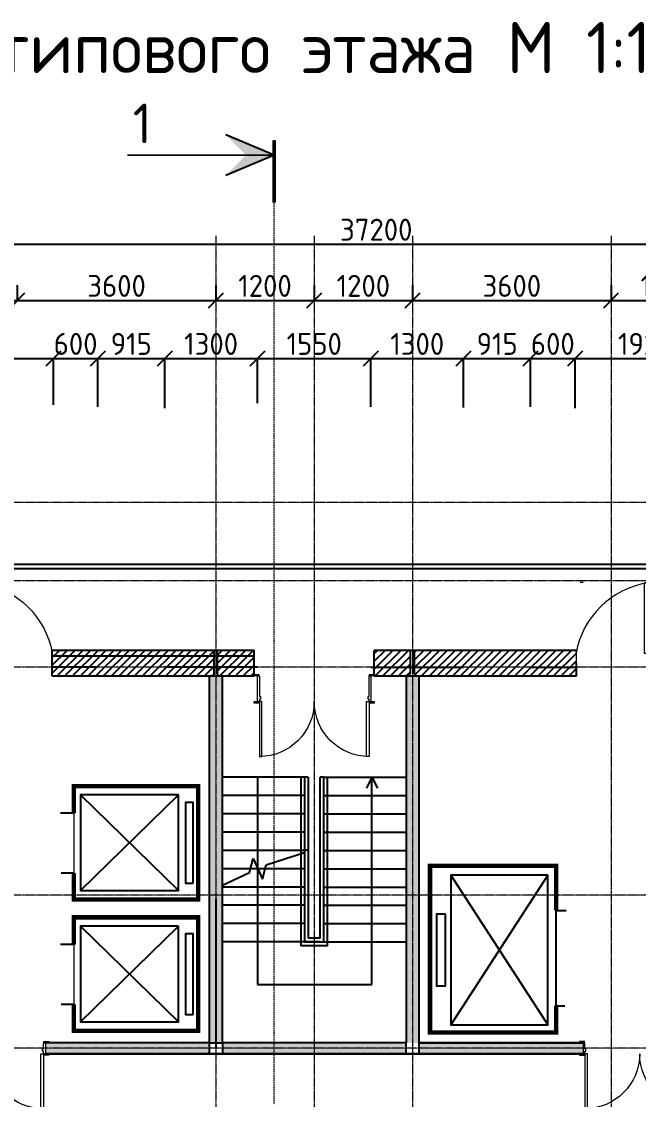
# Model space of a CAD drawing. Header units: inches. Extents: x -2431 to 214825, y 3 to 92804.
# Drawn here: x 77586 to 86021, y 55419 to 70152 of the extents above; entities that cross this region are included whole.
import ezdxf

# ---------------------------------------------------------------- set-up
doc = ezdxf.new("R2010")
doc.units = ezdxf.units.IN
doc.header["$MEASUREMENT"] = 0
doc.linetypes.add('Линия сетки', pattern=[22.225, 12.7, -3.175, 3.175, -3.175])
doc.linetypes.add('Сверху', pattern=[3.96875, 2.38125, -1.5875])
for name, color, linetype, lineweight in [('A-DOOR', 250, 'Continuous', 9), ('A-DOOR-FRAM', 250, 'Continuous', 18), ('АР Полы Монолит плиты', 250, 'Continuous', 13), ('АР Стены Монолит', 250, 'Continuous', 50), ('Балясины', 7, 'Continuous', 9)]:
    doc.layers.add(name, color=color, linetype=linetype, lineweight=lineweight)
doc.layers.add('Фундамент', color=30, linetype='Continuous')
doc.styles.add('GOST-2.304_Type-B', font='GOST_Common.ttf')
doc.styles.add('Чертеж250', font='', dxfattribs={"height": 250})
doc.styles.get('Чертеж250').set_extended_font_data('GOST type B')
doc.dimstyles.new('ГОСТ', dxfattribs={"dimtxt": 300, "dimasz": 200, "dimexe": 0.18, "dimexo": 0.0625, "dimgap": 50, "dimtad": 1, "dimtoh": 1, "dimdec": 0, "dimzin": 0, "dimdsep": 46, "dimtxsty": 'GOST-2.304_Type-B', "dimblk": 'OBLIQUE', "dimcen": 0.09, "dimadec": 0, "dimazin": 0, "dimtfac": 1, "dimtdec": 0, "dimtofl": 0, "dimtmove": 0, "dimatfit": 3, "dimldrblk": 'NONE', "dimfxl": 1, "dimtolj": 1, "dimtzin": 0, "dimarcsym": 0})
pattern_1 = [(45, (80437.22, 50582.94), (-251.447, 251.447), []), (45, (80437.22, 50963.94), (-251.447, 251.447), [])]

# ---------------------------------------------------------------- blocks, each defined once
blk = doc.blocks.new('Дверь-Наружная-Двойная-Полное остекление-Деревянный_фасад - 1500 x 2000 мм-347457-Уровень 3')
at = {"layer": 'A-DOOR', "lineweight": 18}
for p, q in [((-750, 72), (-750, 822)), ((-750, 822), (-715, 822)), ((-715, 822), (-715, 72)), ((750, 822), (715, 822)), ((715, 822), (715, 72)), ((750, 72), (750, 822)), ((-715, 72), (-750, 72)), ((715, 72), (750, 72))]:
    blk.add_line(p, q, dxfattribs=at)
at = {"layer": 'A-DOOR'}
for p, q in [((-756, 92), (-821, 92)), ((-821, 92), (-821, 72)), ((-821, 72), (-756, 72)), ((-756, 72), (-756, 92)), ((821, 92), (756, 92)), ((756, 92), (756, 72)), ((756, 72), (821, 72)), ((821, 72), (821, 92)), ((-756, -78), (-821, -78)), ((-821, -78), (-821, -98)), ((-821, -98), (-756, -98)), ((-756, -98), (-756, -78)), ((821, -78), (756, -78)), ((756, -78), (756, -98)), ((756, -98), (821, -98)), ((821, -98), (821, -78))]:
    blk.add_line(p, q, dxfattribs=at)
for centre, start, end in [((-750, 72), 0, 90), ((750, 72), 90, 180)]:
    blk.add_arc(centre, 750, start, end, dxfattribs=at)
at = {"layer": 'A-DOOR-FRAM'}
for p, q in [((-750, 72), (-775, 72)), ((-775, 72), (-775, -78)), ((-750, 37), (-750, 72)), ((-737, 37), (-750, 37)), ((-750, -78), (-750, 2)), ((-750, 2), (-737, 2)), ((-737, 2), (-737, 37)), ((750, 37), (737, 37)), ((737, 37), (737, 2)), ((737, 2), (750, 2)), ((750, 72), (750, 37)), ((775, 72), (750, 72)), ((750, 2), (750, -78)), ((775, -78), (775, 72)), ((-775, -78), (-750, -78)), ((750, -78), (775, -78))]:
    blk.add_line(p, q, dxfattribs=at)
blk = doc.blocks.new('Дверь-Наружная-Двойная-Полное остекление-Деревянный_фасад - 1500 x 2000 мм-347512-Уровень 3')
at = {"layer": 'A-DOOR', "lineweight": 18}
for p, q in [((-750, 172), (-750, 922)), ((-750, 922), (-715, 922)), ((-715, 922), (-715, 172)), ((750, 922), (715, 922)), ((715, 922), (715, 172)), ((750, 172), (750, 922)), ((-715, 172), (-750, 172)), ((715, 172), (750, 172))]:
    blk.add_line(p, q, dxfattribs=at)
at = {"layer": 'A-DOOR'}
for p, q in [((-756, 192), (-821, 192)), ((-821, 192), (-821, 172)), ((-821, 172), (-756, 172)), ((-756, 172), (-756, 192)), ((821, 192), (756, 192)), ((756, 192), (756, 172)), ((756, 172), (821, 172)), ((821, 172), (821, 192)), ((-756, -178), (-821, -178)), ((-821, -178), (-821, -198)), ((-821, -198), (-756, -198)), ((-756, -198), (-756, -178)), ((821, -178), (756, -178)), ((756, -178), (756, -198)), ((756, -198), (821, -198)), ((821, -198), (821, -178))]:
    blk.add_line(p, q, dxfattribs=at)
for centre, start, end in [((-750, 172), 0, 90), ((750, 172), 90, 180)]:
    blk.add_arc(centre, 750, start, end, dxfattribs=at)
at = {"layer": 'A-DOOR-FRAM'}
for p, q in [((-750, 172), (-775, 172)), ((-775, 172), (-775, -178)), ((-750, 137), (-750, 172)), ((750, 172), (750, 137)), ((775, 172), (750, 172)), ((775, -178), (775, 172)), ((-737, 137), (-750, 137)), ((-750, -178), (-750, 102)), ((-750, 102), (-737, 102)), ((-737, 102), (-737, 137)), ((750, 137), (737, 137)), ((737, 137), (737, 102)), ((737, 102), (750, 102)), ((750, 102), (750, -178)), ((-775, -178), (-750, -178)), ((750, -178), (775, -178))]:
    blk.add_line(p, q, dxfattribs=at)
blk = doc.blocks.new('Дверь-Наружная-Двойная-Полное остекление-Деревянный_фасад - 1500 x 2000 мм-348959-Уровень 3')
at = {"layer": 'A-DOOR'}
for p, q in [((-821, 98), (-756, 98)), ((-821, 78), (-821, 98)), ((-756, 78), (-821, 78)), ((-756, 98), (-756, 78)), ((756, 98), (821, 98)), ((756, 78), (756, 98)), ((821, 78), (756, 78)), ((821, 98), (821, 78)), ((-821, -72), (-756, -72)), ((-821, -92), (-821, -72)), ((-756, -92), (-821, -92)), ((-756, -72), (-756, -92)), ((756, -72), (821, -72)), ((756, -92), (756, -72)), ((821, -92), (756, -92)), ((821, -72), (821, -92))]:
    blk.add_line(p, q, dxfattribs=at)
at = {"layer": 'A-DOOR', "lineweight": 18}
for p, q in [((-715, -72), (-750, -72)), ((-750, -72), (-750, -822)), ((-715, -822), (-715, -72)), ((715, -72), (750, -72)), ((715, -822), (715, -72)), ((750, -72), (750, -822)), ((-750, -822), (-715, -822)), ((750, -822), (715, -822))]:
    blk.add_line(p, q, dxfattribs=at)
at = {"layer": 'A-DOOR'}
for centre, start, end in [((-750, -72), 270, 360), ((750, -72), 180, 270)]:
    blk.add_arc(centre, 750, start, end, dxfattribs=at)
at = {"layer": 'A-DOOR-FRAM'}
for p, q in [((-775, 78), (-750, 78)), ((-775, -72), (-775, 78)), ((-750, 78), (-750, -2)), ((750, 78), (775, 78)), ((750, -2), (750, 78)), ((775, 78), (775, -72)), ((-750, -72), (-775, -72)), ((-750, -2), (-737, -2)), ((-750, -37), (-750, -72)), ((-737, -37), (-750, -37)), ((-737, -2), (-737, -37)), ((737, -2), (750, -2)), ((737, -37), (737, -2)), ((750, -37), (737, -37)), ((750, -72), (750, -37)), ((775, -72), (750, -72))]:
    blk.add_line(p, q, dxfattribs=at)
blk = doc.blocks.new('Тип верхнего поручня - Верхний поручень_Внутренний_-353027-Уровень 3')
for p, q in [((6895, 12146), (-4595, 12146)), ((-4515, 12095), (6815, 12095))]:
    blk.add_line(p, q)
blk = doc.blocks.new('_Oblique')
at = {"color": 0, "linetype": 'ByBlock', "lineweight": -2}
blk.add_line((-0.5, -0.5), (0.5, 0.5), dxfattribs=at)
blk = doc.blocks.new('*D103')
at = {"color": 0, "lineweight": -2, "transparency": 16777216}
for p, q in [((75972, 66551), (75972, 66339)), ((77528, 66551), (77528, 66339)), ((75972, 66339), (77528, 66339))]:
    blk.add_line(p, q, dxfattribs=at)
at = {"layer": 'Defpoints', "color": 0, "transparency": 16777216}
for p in [(75972, 66551), (77528, 66551), (77528, 66339)]:
    blk.add_point(p, dxfattribs=at)
at = {"color": 0, "lineweight": -2, "transparency": 16777216, "xscale": 200, "yscale": 200, "zscale": 200, "rotation": 180}
blk.add_blockref('_Oblique', (75972, 66339), dxfattribs=at)
at = {"color": 0, "lineweight": -2, "transparency": 16777216, "xscale": 200, "yscale": 200, "zscale": 200}
blk.add_blockref('_Oblique', (77528, 66339), dxfattribs=at)
at = {"color": 0, "transparency": 16777216, "insert": (76750, 66539), "char_height": 300, "width": 922.94, "attachment_point": 5, "style": 'GOST-2.304_Type-B'}
blk.add_mtext('\\A1;1800', dxfattribs=at)
blk = doc.blocks.new('_None')
blk = doc.blocks.new('*D110')
at = {"color": 0, "lineweight": -2, "transparency": 16777216}
for p, q in [((80242, 66551), (80242, 66339)), ((81587, 66514), (81587, 66339)), ((80242, 66339), (81587, 66339))]:
    blk.add_line(p, q, dxfattribs=at)
at = {"layer": 'Defpoints', "color": 0, "transparency": 16777216}
for p in [(80242, 66551), (81587, 66514), (81587, 66339)]:
    blk.add_point(p, dxfattribs=at)
at = {"color": 0, "lineweight": -2, "transparency": 16777216, "xscale": 200, "yscale": 200, "zscale": 200, "rotation": 180}
blk.add_blockref('_Oblique', (80242, 66339), dxfattribs=at)
at = {"color": 0, "lineweight": -2, "transparency": 16777216, "xscale": 200, "yscale": 200, "zscale": 200}
blk.add_blockref('_Oblique', (81587, 66339), dxfattribs=at)
at = {"color": 0, "transparency": 16777216, "insert": (80915, 66539), "char_height": 300, "width": 922.94, "attachment_point": 5, "style": 'GOST-2.304_Type-B'}
blk.add_mtext('\\A1;1200', dxfattribs=at)
blk = doc.blocks.new('*D111')
at = {"color": 0, "lineweight": -2, "transparency": 16777216}
for p, q in [((77528, 66551), (77528, 66339)), ((80242, 66551), (80242, 66339)), ((77528, 66339), (80242, 66339))]:
    blk.add_line(p, q, dxfattribs=at)
at = {"layer": 'Defpoints', "color": 0, "transparency": 16777216}
for p in [(77528, 66551), (80242, 66551), (80242, 66339)]:
    blk.add_point(p, dxfattribs=at)
at = {"color": 0, "lineweight": -2, "transparency": 16777216, "xscale": 200, "yscale": 200, "zscale": 200, "rotation": 180}
blk.add_blockref('_Oblique', (77528, 66339), dxfattribs=at)
at = {"color": 0, "lineweight": -2, "transparency": 16777216, "xscale": 200, "yscale": 200, "zscale": 200}
blk.add_blockref('_Oblique', (80242, 66339), dxfattribs=at)
at = {"color": 0, "transparency": 16777216, "insert": (78885, 66539), "char_height": 300, "width": 922.94, "attachment_point": 5, "style": 'GOST-2.304_Type-B'}
blk.add_mtext('\\A1;3600', dxfattribs=at)
blk = doc.blocks.new('*D112')
at = {"color": 0, "lineweight": -2, "transparency": 16777216}
for p, q in [((82933, 66551), (82933, 66339)), ((85646, 66551), (85646, 66339)), ((82933, 66339), (85646, 66339))]:
    blk.add_line(p, q, dxfattribs=at)
at = {"layer": 'Defpoints', "color": 0, "transparency": 16777216}
for p in [(82933, 66551), (85646, 66551), (85646, 66339)]:
    blk.add_point(p, dxfattribs=at)
at = {"color": 0, "lineweight": -2, "transparency": 16777216, "xscale": 200, "yscale": 200, "zscale": 200, "rotation": 180}
blk.add_blockref('_Oblique', (82933, 66339), dxfattribs=at)
at = {"color": 0, "lineweight": -2, "transparency": 16777216, "xscale": 200, "yscale": 200, "zscale": 200}
blk.add_blockref('_Oblique', (85646, 66339), dxfattribs=at)
at = {"color": 0, "transparency": 16777216, "insert": (84290, 66539), "char_height": 300, "width": 922.94, "attachment_point": 5, "style": 'GOST-2.304_Type-B'}
blk.add_mtext('\\A1;3600', dxfattribs=at)
blk = doc.blocks.new('*D113')
at = {"color": 0, "lineweight": -2, "transparency": 16777216}
for p, q in [((85646, 66551), (85646, 66339)), ((87203, 66551), (87203, 66339)), ((85646, 66339), (87203, 66339))]:
    blk.add_line(p, q, dxfattribs=at)
at = {"layer": 'Defpoints', "color": 0, "transparency": 16777216}
for p in [(85646, 66551), (87203, 66551), (87203, 66339)]:
    blk.add_point(p, dxfattribs=at)
at = {"color": 0, "lineweight": -2, "transparency": 16777216, "xscale": 200, "yscale": 200, "zscale": 200, "rotation": 180}
blk.add_blockref('_Oblique', (85646, 66339), dxfattribs=at)
at = {"color": 0, "lineweight": -2, "transparency": 16777216, "xscale": 200, "yscale": 200, "zscale": 200}
blk.add_blockref('_Oblique', (87203, 66339), dxfattribs=at)
at = {"color": 0, "transparency": 16777216, "insert": (86425, 66539), "char_height": 300, "width": 922.94, "attachment_point": 5, "style": 'GOST-2.304_Type-B'}
blk.add_mtext('\\A1;1800', dxfattribs=at)
blk = doc.blocks.new('*D117')
at = {"color": 0, "lineweight": -2, "transparency": 16777216}
for p, q in [((64418, 67223), (64418, 67107)), ((100454, 67319), (100454, 67107)), ((64418, 67107), (100454, 67107))]:
    blk.add_line(p, q, dxfattribs=at)
at = {"layer": 'Defpoints', "color": 0, "transparency": 16777216}
for p in [(64418, 67223), (100454, 67320), (100454, 67107)]:
    blk.add_point(p, dxfattribs=at)
at = {"color": 0, "lineweight": -2, "transparency": 16777216, "xscale": 200, "yscale": 200, "zscale": 200, "rotation": 180}
blk.add_blockref('_Oblique', (64418, 67107), dxfattribs=at)
at = {"color": 0, "lineweight": -2, "transparency": 16777216, "xscale": 200, "yscale": 200, "zscale": 200}
blk.add_blockref('_Oblique', (100454, 67107), dxfattribs=at)
at = {"color": 0, "transparency": 16777216, "insert": (82436, 67307), "char_height": 300, "width": 1153.68, "attachment_point": 5, "style": 'GOST-2.304_Type-B'}
blk.add_mtext('\\A1;37200', dxfattribs=at)
blk = doc.blocks.new('*D150')
at = {"color": 0, "lineweight": -2, "transparency": 16777216}
for p, q in [((76102, 64920), (76102, 65546)), ((76102, 65546), (78021, 65546)), ((78021, 64911), (78021, 65546))]:
    blk.add_line(p, q, dxfattribs=at)
at = {"layer": 'Defpoints', "color": 0, "transparency": 16777216}
for p in [(78021, 65546), (76102, 64920), (78021, 64911)]:
    blk.add_point(p, dxfattribs=at)
at = {"color": 0, "lineweight": -2, "transparency": 16777216, "xscale": 200, "yscale": 200, "zscale": 200, "rotation": 180}
blk.add_blockref('_Oblique', (76102, 65546), dxfattribs=at)
at = {"color": 0, "lineweight": -2, "transparency": 16777216, "xscale": 200, "yscale": 200, "zscale": 200}
blk.add_blockref('_Oblique', (78021, 65546), dxfattribs=at)
at = {"color": 0, "transparency": 16777216, "insert": (77061, 65746), "char_height": 300, "width": 922.94, "attachment_point": 5, "style": 'GOST-2.304_Type-B'}
blk.add_mtext('\\A1;1920', dxfattribs=at)
blk = doc.blocks.new('*D151')
at = {"color": 0, "lineweight": -2, "transparency": 16777216}
for p, q in [((78021, 64911), (78021, 65546)), ((78021, 65546), (78629, 65546)), ((78629, 64885), (78629, 65546))]:
    blk.add_line(p, q, dxfattribs=at)
at = {"layer": 'Defpoints', "color": 0, "transparency": 16777216}
for p in [(78629, 65546), (78021, 64911), (78629, 64885)]:
    blk.add_point(p, dxfattribs=at)
at = {"color": 0, "lineweight": -2, "transparency": 16777216, "xscale": 200, "yscale": 200, "zscale": 200, "rotation": 180}
blk.add_blockref('_Oblique', (78021, 65546), dxfattribs=at)
at = {"color": 0, "lineweight": -2, "transparency": 16777216, "xscale": 200, "yscale": 200, "zscale": 200}
blk.add_blockref('_Oblique', (78629, 65546), dxfattribs=at)
at = {"color": 0, "transparency": 16777216, "insert": (78325, 65746), "char_height": 300, "width": 692.21, "attachment_point": 5, "style": 'GOST-2.304_Type-B'}
blk.add_mtext('\\A1;600', dxfattribs=at)
blk = doc.blocks.new('*D152')
at = {"color": 0, "lineweight": -2, "transparency": 16777216}
for p, q in [((78629, 64885), (78629, 65546)), ((78629, 65546), (79544, 65546)), ((79544, 64867), (79544, 65546))]:
    blk.add_line(p, q, dxfattribs=at)
at = {"layer": 'Defpoints', "color": 0, "transparency": 16777216}
for p in [(79544, 65546), (78629, 64885), (79544, 64867)]:
    blk.add_point(p, dxfattribs=at)
at = {"color": 0, "lineweight": -2, "transparency": 16777216, "xscale": 200, "yscale": 200, "zscale": 200, "rotation": 180}
blk.add_blockref('_Oblique', (78629, 65546), dxfattribs=at)
at = {"color": 0, "lineweight": -2, "transparency": 16777216, "xscale": 200, "yscale": 200, "zscale": 200}
blk.add_blockref('_Oblique', (79544, 65546), dxfattribs=at)
at = {"color": 0, "transparency": 16777216, "insert": (79086, 65746), "char_height": 300, "width": 692.21, "attachment_point": 5, "style": 'GOST-2.304_Type-B'}
blk.add_mtext('\\A1;915', dxfattribs=at)
blk = doc.blocks.new('*D153')
at = {"color": 0, "lineweight": -2, "transparency": 16777216}
for p, q in [((79544, 64867), (79544, 65546)), ((79544, 65546), (80813, 65546)), ((80813, 64937), (80813, 65546))]:
    blk.add_line(p, q, dxfattribs=at)
at = {"layer": 'Defpoints', "color": 0, "transparency": 16777216}
for p in [(80813, 65546), (79544, 64867), (80813, 64937)]:
    blk.add_point(p, dxfattribs=at)
at = {"color": 0, "lineweight": -2, "transparency": 16777216, "xscale": 200, "yscale": 200, "zscale": 200, "rotation": 180}
blk.add_blockref('_Oblique', (79544, 65546), dxfattribs=at)
at = {"color": 0, "lineweight": -2, "transparency": 16777216, "xscale": 200, "yscale": 200, "zscale": 200}
blk.add_blockref('_Oblique', (80813, 65546), dxfattribs=at)
at = {"color": 0, "transparency": 16777216, "insert": (80178, 65746), "char_height": 300, "width": 922.94, "attachment_point": 5, "style": 'GOST-2.304_Type-B'}
blk.add_mtext('\\A1;1300', dxfattribs=at)
blk = doc.blocks.new('*D154')
at = {"color": 0, "lineweight": -2, "transparency": 16777216}
for p, q in [((80813, 64937), (80813, 65546)), ((80813, 65546), (82363, 65546)), ((82363, 64885), (82363, 65546))]:
    blk.add_line(p, q, dxfattribs=at)
at = {"layer": 'Defpoints', "color": 0, "transparency": 16777216}
for p in [(82363, 65546), (80813, 64937), (82363, 64885)]:
    blk.add_point(p, dxfattribs=at)
at = {"color": 0, "lineweight": -2, "transparency": 16777216, "xscale": 200, "yscale": 200, "zscale": 200, "rotation": 180}
blk.add_blockref('_Oblique', (80813, 65546), dxfattribs=at)
at = {"color": 0, "lineweight": -2, "transparency": 16777216, "xscale": 200, "yscale": 200, "zscale": 200}
blk.add_blockref('_Oblique', (82363, 65546), dxfattribs=at)
at = {"color": 0, "transparency": 16777216, "insert": (81588, 65746), "char_height": 300, "width": 922.94, "attachment_point": 5, "style": 'GOST-2.304_Type-B'}
blk.add_mtext('\\A1;1550', dxfattribs=at)
blk = doc.blocks.new('*D155')
at = {"color": 0, "lineweight": -2, "transparency": 16777216}
for p, q in [((82363, 64885), (82363, 65546)), ((82363, 65546), (83631, 65546)), ((83631, 64876), (83631, 65546))]:
    blk.add_line(p, q, dxfattribs=at)
at = {"layer": 'Defpoints', "color": 0, "transparency": 16777216}
for p in [(83631, 65546), (82363, 64885), (83631, 64876)]:
    blk.add_point(p, dxfattribs=at)
at = {"color": 0, "lineweight": -2, "transparency": 16777216, "xscale": 200, "yscale": 200, "zscale": 200, "rotation": 180}
blk.add_blockref('_Oblique', (82363, 65546), dxfattribs=at)
at = {"color": 0, "lineweight": -2, "transparency": 16777216, "xscale": 200, "yscale": 200, "zscale": 200}
blk.add_blockref('_Oblique', (83631, 65546), dxfattribs=at)
at = {"color": 0, "transparency": 16777216, "insert": (82997, 65746), "char_height": 300, "width": 922.94, "attachment_point": 5, "style": 'GOST-2.304_Type-B'}
blk.add_mtext('\\A1;1300', dxfattribs=at)
blk = doc.blocks.new('*D156')
at = {"color": 0, "lineweight": -2, "transparency": 16777216}
for p, q in [((83631, 64876), (83631, 65546)), ((83631, 65546), (84546, 65546)), ((84546, 64885), (84546, 65546))]:
    blk.add_line(p, q, dxfattribs=at)
at = {"layer": 'Defpoints', "color": 0, "transparency": 16777216}
for p in [(84546, 65546), (83631, 64876), (84546, 64885)]:
    blk.add_point(p, dxfattribs=at)
at = {"color": 0, "lineweight": -2, "transparency": 16777216, "xscale": 200, "yscale": 200, "zscale": 200, "rotation": 180}
blk.add_blockref('_Oblique', (83631, 65546), dxfattribs=at)
at = {"color": 0, "lineweight": -2, "transparency": 16777216, "xscale": 200, "yscale": 200, "zscale": 200}
blk.add_blockref('_Oblique', (84546, 65546), dxfattribs=at)
at = {"color": 0, "transparency": 16777216, "insert": (84089, 65746), "char_height": 300, "width": 692.21, "attachment_point": 5, "style": 'GOST-2.304_Type-B'}
blk.add_mtext('\\A1;915', dxfattribs=at)
blk = doc.blocks.new('*D157')
at = {"color": 0, "lineweight": -2, "transparency": 16777216}
for p, q in [((84546, 64885), (84546, 65546)), ((84546, 65546), (85154, 65546)), ((85154, 64867), (85154, 65546))]:
    blk.add_line(p, q, dxfattribs=at)
at = {"layer": 'Defpoints', "color": 0, "transparency": 16777216}
for p in [(85154, 65546), (84546, 64885), (85154, 64867)]:
    blk.add_point(p, dxfattribs=at)
at = {"color": 0, "lineweight": -2, "transparency": 16777216, "xscale": 200, "yscale": 200, "zscale": 200, "rotation": 180}
blk.add_blockref('_Oblique', (84546, 65546), dxfattribs=at)
at = {"color": 0, "lineweight": -2, "transparency": 16777216, "xscale": 200, "yscale": 200, "zscale": 200}
blk.add_blockref('_Oblique', (85154, 65546), dxfattribs=at)
at = {"color": 0, "transparency": 16777216, "insert": (84850, 65746), "char_height": 300, "width": 692.21, "attachment_point": 5, "style": 'GOST-2.304_Type-B'}
blk.add_mtext('\\A1;600', dxfattribs=at)
blk = doc.blocks.new('*D158')
at = {"color": 0, "lineweight": -2, "transparency": 16777216}
for p, q in [((85154, 64867), (85154, 65546)), ((85154, 65546), (87073, 65546)), ((87073, 64807), (87073, 65546))]:
    blk.add_line(p, q, dxfattribs=at)
at = {"layer": 'Defpoints', "color": 0, "transparency": 16777216}
for p in [(87073, 65546), (85154, 64867), (87073, 64807)]:
    blk.add_point(p, dxfattribs=at)
at = {"color": 0, "lineweight": -2, "transparency": 16777216, "xscale": 200, "yscale": 200, "zscale": 200, "rotation": 180}
blk.add_blockref('_Oblique', (85154, 65546), dxfattribs=at)
at = {"color": 0, "lineweight": -2, "transparency": 16777216, "xscale": 200, "yscale": 200, "zscale": 200}
blk.add_blockref('_Oblique', (87073, 65546), dxfattribs=at)
at = {"color": 0, "transparency": 16777216, "insert": (86114, 65746), "char_height": 300, "width": 922.94, "attachment_point": 5, "style": 'GOST-2.304_Type-B'}
blk.add_mtext('\\A1;1920', dxfattribs=at)
blk = doc.blocks.new('*D169')
at = {"color": 0, "lineweight": -2, "transparency": 16777216}
for p, q in [((81587, 66551), (81587, 66339)), ((82933, 66514), (82933, 66339)), ((81587, 66339), (82933, 66339))]:
    blk.add_line(p, q, dxfattribs=at)
at = {"layer": 'Defpoints', "color": 0, "transparency": 16777216}
for p in [(81587, 66551), (82933, 66514), (82933, 66339)]:
    blk.add_point(p, dxfattribs=at)
at = {"color": 0, "lineweight": -2, "transparency": 16777216, "xscale": 200, "yscale": 200, "zscale": 200, "rotation": 180}
blk.add_blockref('_Oblique', (81587, 66339), dxfattribs=at)
at = {"color": 0, "lineweight": -2, "transparency": 16777216, "xscale": 200, "yscale": 200, "zscale": 200}
blk.add_blockref('_Oblique', (82933, 66339), dxfattribs=at)
at = {"color": 0, "transparency": 16777216, "insert": (82260, 66539), "char_height": 300, "width": 922.94, "attachment_point": 5, "style": 'GOST-2.304_Type-B'}
blk.add_mtext('\\A1;1200', dxfattribs=at)
blk = doc.blocks.new('АР_Лифт_1.5')
for p, q in [((1700, 1190), (1872, 1190)), ((1700, 370), (1883, 370))]:
    blk.add_line(p, q)
at = {"color": 0, "linetype": 'ByBlock', "lineweight": -2}
for points in [[(70, 1330), (170, 1330), (170, 220), (70, 220)], [(270, 120), (1610, 120), (1610, 1430), (270, 1430)]]:
    blk.add_lwpolyline(points, close=True, dxfattribs=at)
for points in [[(1610, 1430), (270, 120)], [(1610, 120), (270, 1430)]]:
    blk.add_lwpolyline(points, dxfattribs=at)
at = {"layer": 'АР Полы Монолит плиты'}
blk.add_lwpolyline([(1700, 370), (1700, 1190)], dxfattribs=at)
at = {"layer": 'АР Стены Монолит'}
for p, q in [((0, 0), (0, 1550)), ((0, 1550), (1700, 1550)), ((1700, 1550), (1700, 1190)), ((1700, 370), (1700, 0)), ((1700, 0), (0, 0))]:
    blk.add_line(p, q, dxfattribs=at)
blk = doc.blocks.new('111111')
at = {"layer": 'A-DOOR', "lineweight": 18}
for p, q in [((-96, 953), (-95, 0)), ((-49, 957), (-94, 957)), ((-50, 0), (-50, 960)), ((-95, 0), (-50, 0))]:
    blk.add_line(p, q, dxfattribs=at)
at = {"layer": 'A-DOOR'}
blk.add_arc((146, -218), 1194, 99.4677, 169.4617, dxfattribs=at)
at = {"layer": 'A-DOOR-FRAM'}
for p, q in [((-50, 0), (-50, -50)), ((0, 0), (-50, 0)), ((0, -150), (0, 0)), ((-50, -50), (-66, -50)), ((-66, -50), (-66, -101)), ((-66, -101), (-50, -101)), ((-50, -101), (-50, -150)), ((-50, -150), (0, -150))]:
    blk.add_line(p, q, dxfattribs=at)

msp = doc.modelspace()

# ---------------------------------------------------------------- hatches: boundary and pattern name
h = msp.add_hatch(color=256)
h.dxf.hatch_style = 1
h.paths.add_polyline_path([(80381.32845, 68601.90995), (80656.36448, 68325.81814), (81038.01592, 68325.81814)])
h.paths.add_polyline_path([(81038.01592, 68325.81814), (80656.36448, 68325.81814), (80381.32845, 68049.72633)])
h = msp.add_hatch(color=256)
h.dxf.hatch_style = 1
h.paths.add_polyline_path([(80151.78231, 56118.02832), (77911.55603, 56118.02832), (77911.55603, 56045.02832), (80151.78231, 56045.02832)])
h.paths.add_polyline_path([(80151.78231, 56191.02832), (77911.55603, 56191.02832), (77911.55603, 56118.02832), (80151.78231, 56118.02832)])
h.paths.add_polyline_path([(80331.78231, 61207.26653), (80241.78231, 61207.26653), (80241.78231, 56191.02832), (80331.78231, 56191.02832), (80331.78231, 56193.02832)])
h.paths.add_polyline_path([(80241.78231, 61207.26653), (80151.78231, 61207.26653), (80151.78231, 56191.02832), (80241.78231, 56191.02832)])
h.paths.add_polyline_path([(81587.4255, 56118.02832), (80331.78231, 56118.02832), (80331.78231, 56045.02832), (81587.4255, 56045.02832)])
h.paths.add_polyline_path([(81587.4255, 56191.02832), (80331.78231, 56191.02832), (80331.78231, 56118.02832), (81587.4255, 56118.02832)])
h.paths.add_polyline_path([(82843.06868, 56118.02832), (81587.4255, 56118.02832), (81587.4255, 56045.02832), (82843.06868, 56045.02832)])
h.paths.add_polyline_path([(82843.06868, 56191.02832), (81587.4255, 56191.02832), (81587.4255, 56118.02832), (82843.06868, 56118.02832)])
h.paths.add_polyline_path([(85263.29496, 56118.02832), (83023.06868, 56118.02832), (83023.06868, 56045.02832), (85263.29496, 56045.02832)])
h.paths.add_polyline_path([(85263.29496, 56191.02832), (83023.06868, 56191.02832), (83023.06868, 56118.02832), (85263.29496, 56118.02832)])
h.paths.add_polyline_path([(83023.06868, 61207.26653), (82933.06868, 61207.26653), (82933.06868, 56191.98441), (83023.06868, 56191.98441), (83023.06868, 56191.02832), (83023.06868, 56193.02832)])
h.paths.add_polyline_path([(82933.06868, 61207.26653), (82843.06868, 61207.26653), (82843.06868, 56193.02832), (82843.06868, 56194.21289), (82933.06868, 56194.21289)])
at = {"lineweight": 9}
h = msp.add_hatch(dxfattribs=at)
h.set_pattern_fill('FP_3', color=256, style=0, pattern_type=2)
h.set_pattern_definition(pattern_1)
h.paths.add_polyline_path([(80944.72738, 56191.02832), (81592.93928, 56191.02832), (81592.93928, 56193.02832), (80331.78231, 56193.02832), (80331.78231, 56191.02832)], flags=0)
h.paths.add_polyline_path([(72391.55603, 56191.02832), (72391.55603, 56193.02832), (70869.24766, 56193.02832), (70869.24766, 56191.02832), (71001.44048, 56191.02832)], flags=0)
h.paths.add_polyline_path([(72871.55603, 56191.02832), (72871.55603, 56193.02832), (72571.55603, 56193.02832), (72571.55603, 56191.02832)], flags=0)
h.paths.add_polyline_path([(74902.93928, 56191.02832), (75881.55603, 56191.02832), (75881.55603, 56193.02832), (73735.55603, 56193.02832), (73735.55603, 56191.02832)], flags=0)
h.paths.add_polyline_path([(80151.78231, 56191.02832), (80151.78231, 56193.02832), (77911.55603, 56193.02832), (77911.55603, 56191.02832), (78956.07, 56191.02832)], flags=0)
h.paths.add_polyline_path([(76061.55603, 56191.02832), (76361.55603, 56191.02832), (76361.55603, 56193.02832), (76061.55603, 56193.02832)], flags=0)
h.paths.add_polyline_path([(70005.24766, 56191.02832), (70005.24766, 56193.02832), (68482.93928, 56193.02832), (68482.93928, 56191.02832)], flags=0)
h = msp.add_hatch(dxfattribs=at)
h.set_pattern_fill('FP_3', color=256, style=0, pattern_type=2)
h.set_pattern_definition(pattern_1)
h.paths.add_polyline_path([(93169.60334, 56191.02832), (94691.91171, 56191.02832), (94691.91171, 56193.02832), (93169.60334, 56193.02832)], flags=0)
h.paths.add_polyline_path([(81592.93928, 56191.02832), (82843.06868, 56191.02832), (82843.06868, 56193.02832), (81592.93928, 56193.02832)], flags=0)
h.paths.add_polyline_path([(83023.06868, 56191.02832), (85263.29496, 56191.02832), (85263.29496, 56193.02832), (83023.06868, 56193.02832)], flags=0)
h.paths.add_polyline_path([(92305.60334, 56191.02832), (92305.60334, 56193.02832), (90783.29496, 56193.02832), (90783.29496, 56191.02832), (90888.01428, 56191.02832)], flags=0)
h.paths.add_polyline_path([(90303.29496, 56191.02832), (90603.29496, 56191.02832), (90603.29496, 56193.02832), (90303.29496, 56193.02832)], flags=0)
h.paths.add_polyline_path([(86813.29496, 56191.02832), (87113.29496, 56191.02832), (87113.29496, 56193.02832), (86813.29496, 56193.02832)], flags=0)
h.paths.add_polyline_path([(89439.29496, 56191.02832), (89439.29496, 56193.02832), (87293.29496, 56193.02832), (87293.29496, 56191.02832), (88899.3569, 56191.02832)], flags=0)
h = msp.add_hatch(dxfattribs=at)
h.set_pattern_fill('FP_3', color=256, style=0, pattern_type=2)
h.set_pattern_definition(pattern_1)
h.paths.add_polyline_path([(70005.24766, 56043.02832), (70005.24766, 56045.02832), (68302.93928, 56045.02832), (68302.93928, 56043.02832), (68482.93928, 56043.02832)], flags=0)
h.paths.add_polyline_path([(81592.93928, 56043.02832), (81592.93928, 56045.02832), (77911.55603, 56045.02832), (77911.55603, 56043.02832), (80944.72738, 56043.02832)], flags=0)
h.paths.add_polyline_path([(71001.44048, 56043.02832), (72871.55603, 56043.02832), (72871.55603, 56045.02832), (70869.24766, 56045.02832), (70869.24766, 56043.02832)], flags=0)
h.paths.add_polyline_path([(76061.55603, 56043.02832), (76361.55603, 56043.02832), (76361.55603, 56045.02832), (75082.93928, 56045.02832), (75082.93928, 56043.02832), (75881.55603, 56043.02832)], flags=0)
h.paths.add_polyline_path([(74902.93928, 56043.02832), (74902.93928, 56045.02832), (73735.55603, 56045.02832), (73735.55603, 56043.02832)], flags=0)
h = msp.add_hatch(dxfattribs=at)
h.set_pattern_fill('FP_3', color=256, style=0, pattern_type=2)
h.set_pattern_definition(pattern_1)
h.paths.add_polyline_path([(81592.93928, 56043.02832), (85263.29496, 56043.02832), (85263.29496, 56045.02832), (81592.93928, 56045.02832)], flags=0)
h.paths.add_polyline_path([(94871.91171, 56043.02832), (94871.91171, 56045.02832), (93169.60334, 56045.02832), (93169.60334, 56043.02832), (94865.32904, 56043.02832)], flags=0)
h.paths.add_polyline_path([(92305.60334, 56043.02832), (92305.60334, 56045.02832), (90303.29496, 56045.02832), (90303.29496, 56043.02832), (90888.01428, 56043.02832)], flags=0)
h.paths.add_polyline_path([(86813.29496, 56043.02832), (88097.4255, 56043.02832), (88097.4255, 56045.02832), (86813.29496, 56045.02832)], flags=0)
h.paths.add_polyline_path([(88277.4255, 56043.02832), (89439.29496, 56043.02832), (89439.29496, 56045.02832), (88277.4255, 56045.02832)], flags=0)
at = {"layer": 'Фундамент'}
h = msp.add_hatch(dxfattribs=at)
h.set_pattern_fill('ANSI31', color=256, scale=600)
h.paths.add_polyline_path([(82903.19533, 61557.26653), (82409.41868, 61557.26653), (82409.41868, 61327.26653), (82903.19533, 61327.26653)])
h.paths.add_polyline_path([(82903.19533, 61327.26653), (82409.41868, 61327.26653), (82409.41868, 61207.26653), (82843.06868, 61207.26653), (82867.93438, 61207.26653), (82903.19533, 61242.52748)])
h.paths.add_polyline_path([(83631.15682, 61327.26653), (82959.92343, 61327.26653), (82959.92343, 61235.77748), (82988.43438, 61207.26653), (83023.06868, 61207.26653), (83631.15682, 61207.26653)])
h.paths.add_polyline_path([(83631.15682, 61557.26653), (82959.92343, 61557.26653), (82959.92343, 61327.26653), (83631.15682, 61327.26653)])
h.paths.add_polyline_path([(85173.29496, 61532.26653), (85173.29496, 61557.26653), (83631.15682, 61557.26653), (83631.15682, 61327.26653), (85173.29496, 61327.26653), (85173.29496, 61382.26653)])
h.paths.add_polyline_path([(85173.29496, 61327.26653), (83631.15682, 61327.26653), (83631.15682, 61207.26653), (85173.29496, 61207.26653)])
h.paths.add_polyline_path([(87173.44533, 61327.26653), (86195.98933, 61327.26653), (86195.98933, 61207.26653), (87113.29496, 61207.26653), (87139.93438, 61207.26653), (87173.44533, 61240.77748)])
h.paths.add_polyline_path([(87173.44533, 61557.26653), (86195.98933, 61557.26653), (86195.98933, 61327.26653), (87173.44533, 61327.26653)])
h.paths.add_polyline_path([(87828.40892, 61557.26653), (87235.17343, 61557.26653), (87235.17343, 61327.26653), (87828.40892, 61327.26653)])
h.paths.add_polyline_path([(87828.40892, 61327.26653), (87235.17343, 61327.26653), (87235.17343, 61240.02748), (87267.93438, 61207.26653), (87293.29496, 61207.26653), (87325.65637, 61207.26653), (87325.65637, 61222.69433), (87828.40892, 61222.69433)])
h.paths.add_polyline_path([(90349.43438, 61557.26653), (90333.29496, 61557.26653), (89728.40892, 61557.26653), (89728.40892, 61327.26653), (90349.43438, 61327.26653)])
h.paths.add_polyline_path([(90349.43438, 61327.26653), (89728.40892, 61327.26653), (89728.40892, 61222.69433), (90319.52602, 61222.69433), (90349.43438, 61252.28843)])
h.paths.add_polyline_path([(90693.29496, 61327.26653), (90378.67343, 61327.26653), (90378.67343, 61253.52748), (90424.93438, 61207.26653), (90693.29496, 61207.26653)])
h.paths.add_polyline_path([(90693.29496, 62507.26653), (90333.29496, 62507.26653), (90333.29496, 61593.78843), (90378.67343, 61593.78843), (90378.67343, 61327.26653), (90693.29496, 61327.26653)])
h.paths.add_polyline_path([(90783.29496, 61327.26653), (90693.29496, 61327.26653), (90693.29496, 61207.26653), (90783.29496, 61207.26653)])
h.paths.add_polyline_path([(90783.29496, 62507.26653), (90693.29496, 62507.26653), (90693.29496, 61327.26653), (90783.29496, 61327.26653)])
h = msp.add_hatch(dxfattribs=at)
h.set_pattern_fill('ANSI31', color=256, scale=600)
h.paths.add_polyline_path([(79543.69417, 61477.26653), (78001.55603, 61477.26653), (78001.55603, 61327.26653), (79543.69417, 61327.26653)])
h.paths.add_polyline_path([(79543.69417, 61557.26653), (78001.55603, 61557.26653), (78001.55603, 61532.26653), (78001.55603, 61477.26653), (79543.69417, 61477.26653)])
h.paths.add_polyline_path([(79543.69417, 61327.26653), (78001.55603, 61327.26653), (78001.55603, 61207.26653), (79543.69417, 61207.26653)])
h.paths.add_polyline_path([(80220.44533, 61327.26653), (79543.69417, 61327.26653), (79543.69417, 61207.26653), (80151.78231, 61207.26653), (80193.43438, 61207.26653), (80220.44533, 61234.27748)])
h.paths.add_polyline_path([(80220.44533, 61477.26653), (79543.69417, 61477.26653), (79543.69417, 61327.26653), (80220.44533, 61327.26653)])
h.paths.add_polyline_path([(80220.44533, 61557.26653), (79543.69417, 61557.26653), (79543.69417, 61477.26653), (80220.44533, 61477.26653)])
h.paths.add_polyline_path([(80766.71868, 61557.26653), (80263.42343, 61557.26653), (80263.42343, 61477.26653), (80766.71868, 61477.26653)])
h.paths.add_polyline_path([(80766.71868, 61477.26653), (80263.42343, 61477.26653), (80263.42343, 61327.26653), (80766.71868, 61327.26653)])
h.paths.add_polyline_path([(80766.71868, 61327.26653), (80263.42343, 61327.26653), (80263.42343, 61230.27748), (80286.43438, 61207.26653), (80331.78231, 61207.26653), (80766.71868, 61207.26653)])

# ---------------------------------------------------------------- linework, layer by layer
for p, q in [((81038.01592, 68325.81814), (80381.32845, 68601.90995)), ((81038.01592, 68325.81814), (80381.32845, 68049.72633)), ((79543.69417, 61477.26653), (78001.55603, 61477.26653)), ((80766.71868, 61477.26653), (79543.69417, 61477.26653)), ((80220.44533, 61234.27748), (80220.44533, 61557.26653)), ((80263.42343, 61230.27748), (80263.42343, 61557.26653)), ((80766.71868, 61207.26653), (80766.71868, 61557.26653)), ((82409.41868, 61207.26653), (82409.41868, 61557.26653)), ((82903.19533, 61242.52748), (82903.19533, 61557.26653)), ((82959.92343, 61235.77748), (82959.92343, 61557.26653)), ((78628.69417, 61327.26653), (78001.55603, 61327.26653)), ((80813.06868, 61327.26653), (79543.69417, 61327.26653)), ((82363.06868, 61327.26653), (83631.15682, 61327.26653)), ((84546.15682, 61327.26653), (85173.29496, 61327.26653)), ((80151.78231, 61207.26653), (80331.78231, 61207.26653)), ((80193.43438, 61207.26653), (80220.44533, 61234.27748)), ((80286.43438, 61207.26653), (80263.42343, 61230.27748)), ((82843.06868, 61207.26653), (83023.06868, 61207.26653)), ((82867.93438, 61207.26653), (82903.19533, 61242.52748)), ((82988.43438, 61207.26653), (82959.92343, 61235.77748)), ((81456.03991, 59822.77009), (80331.78231, 59822.77009)), ((80811.58231, 59822.77009), (80811.58231, 56990.29882)), ((81506.03991, 59822.77009), (81456.03991, 59822.77009)), ((81456.03991, 59822.77009), (81456.03991, 59572.77009)), ((81506.03991, 59822.77009), (81506.03991, 58840.89699)), ((81719.26479, 59822.77009), (81669.26479, 59822.77009)), ((81669.26479, 59726.85559), (81669.26479, 59822.77009)), ((81719.26479, 59822.77009), (81669.26479, 59822.77009)), ((81669.26479, 57622.77009), (81669.26479, 59822.77009)), ((81719.26479, 59572.77009), (81719.26479, 59822.77009)), ((81719.26479, 59822.77009), (82843.06868, 59822.77009)), ((81719.26479, 57572.77009), (81719.26479, 59822.77009)), ((81719.26479, 59822.77009), (82843.06868, 59822.77009)), ((82374.78009, 59822.77009), (82302.24885, 59675.93452)), ((82374.78009, 56990.29882), (82374.78009, 59822.77009)), ((82374.78009, 59822.77009), (82454.8439, 59672.52038)), ((81456.03991, 59572.77009), (80331.78231, 59572.77009)), ((81456.03991, 59572.77009), (81456.03991, 59322.77009)), ((81719.26479, 59572.77009), (82843.06868, 59572.77009)), ((81719.26479, 59572.77009), (82843.06868, 59572.77009)), ((82941.78231, 59477.79954), (82933.06868, 59477.79954)), ((81456.03991, 59322.77009), (80331.78231, 59322.77009)), ((81456.03991, 59322.77009), (81456.03991, 59072.77009)), ((81719.26479, 59322.77009), (82843.06868, 59322.77009)), ((81719.26479, 59322.77009), (82843.06868, 59322.77009)), ((81456.03991, 59072.77009), (80331.78231, 59072.77009)), ((81456.03991, 59072.77009), (81456.03991, 58822.77009)), ((81719.26479, 59072.77009), (82843.06868, 59072.77009)), ((81719.26479, 59072.77009), (82843.06868, 59072.77009)), ((81456.03991, 58822.77009), (80331.78231, 58822.77009)), ((81456.03991, 58822.77009), (81456.03991, 58817.58161)), ((81456.03991, 58817.58161), (81456.03991, 57622.77009)), ((81506.03991, 58840.89699), (81506.03991, 57622.77009)), ((81719.26479, 58822.77009), (82843.06868, 58822.77009)), ((81719.26479, 58822.77009), (82843.06868, 58822.77009)), ((80716.33249, 58572.77009), (80331.78231, 58572.77009)), ((80816.78231, 58572.77009), (80716.33249, 58572.77009)), ((80816.78231, 58572.77009), (80716.33249, 58572.77009)), ((80917.23213, 58572.77009), (80816.78231, 58572.77009)), ((81456.03991, 58572.77009), (80917.23213, 58572.77009)), ((81456.03991, 58572.77009), (80917.23213, 58572.77009)), ((81719.26479, 58572.77009), (82843.06868, 58572.77009)), ((81719.26479, 58572.77009), (82843.06868, 58572.77009)), ((83455.22216, 58486.18928), (84781.48835, 56439.27697)), ((84781.48835, 58486.18928), (83455.22216, 56439.27697)), ((81456.03991, 58322.77009), (80331.78231, 58322.77009)), ((81456.03991, 58322.77009), (80331.78231, 58322.77009)), ((81719.26479, 58322.77009), (82843.06868, 58322.77009)), ((81719.26479, 58322.77009), (82843.06868, 58322.77009)), ((80241.78231, 58157.04737), (80241.78231, 57959.67264)), ((81456.03991, 58072.77009), (80331.78231, 58072.77009)), ((81456.03991, 58072.77009), (80331.78231, 58072.77009)), ((81719.26479, 58072.77009), (82843.06868, 58072.77009)), ((81719.26479, 58072.77009), (82843.06868, 58072.77009)), ((80241.78231, 57959.67264), (80241.78231, 57254.26959)), ((84896.81779, 58003.39991), (85031.46002, 58003.39991)), ((81456.03991, 57822.77009), (80331.78231, 57822.77009)), ((81456.03991, 57822.77009), (80331.78231, 57822.77009)), ((81719.26479, 57822.77009), (82843.06868, 57822.77009)), ((81719.26479, 57822.77009), (82843.06868, 57822.77009)), ((81456.03991, 57622.77009), (81456.03991, 57572.77009)), ((81456.03991, 57622.77009), (81456.03991, 57572.77009)), ((81669.26479, 57622.77009), (81506.03991, 57622.77009)), ((81456.03991, 57572.77009), (80331.78231, 57572.77009)), ((81456.03991, 57572.77009), (80331.78231, 57572.77009)), ((81669.26479, 57572.77009), (81456.03991, 57572.77009)), ((81669.26479, 57572.77009), (81719.26479, 57572.77009)), ((81719.26479, 57572.77009), (82843.06868, 57572.77009)), ((81719.26479, 57572.77009), (82843.06868, 57572.77009)), ((80241.78231, 57254.26959), (80241.78231, 56127.79954)), ((80811.58231, 56990.29882), (82374.78009, 56990.29882)), ((84896.81779, 56700.26225), (85014.81308, 56700.26225)), ((80151.78231, 56191.02832), (77911.55603, 56191.02832)), ((80151.78231, 56193.02832), (80151.78231, 56043.02832)), ((80331.78231, 56193.02832), (80331.78231, 56043.02832)), ((82843.06868, 56191.02832), (80331.78231, 56191.02832)), ((82843.06868, 56043.02832), (82843.06868, 56193.02832)), ((83023.06868, 56043.02832), (83023.06868, 56193.02832)), ((83023.06868, 56191.02832), (85263.29496, 56191.02832)), ((85263.29496, 56045.02832), (77911.55603, 56045.02832))]:
    msp.add_line(p, q)
at = {"linetype": 'Линия сетки'}
msp.add_line((81038.01592, 68528.73321), (81038.01592, 68325.81814), dxfattribs=at)
at = {"lineweight": 25}
for p, q in [((79543.69417, 61557.26653), (78001.55603, 61557.26653)), ((78001.55603, 61557.26653), (78001.55603, 61532.26653)), ((78001.55603, 61532.26653), (78001.55603, 61207.26653)), ((80766.71868, 61557.26653), (79543.69417, 61557.26653)), ((84546.15682, 61557.26653), (82409.41868, 61557.26653)), ((85173.29496, 61557.26653), (84546.15682, 61557.26653)), ((85173.29496, 61532.26653), (85173.29496, 61557.26653)), ((85173.29496, 61207.26653), (85173.29496, 61382.26653)), ((78001.55603, 61207.26653), (79543.69417, 61207.26653)), ((79543.69417, 61207.26653), (80151.78231, 61207.26653)), ((80151.78231, 61207.26653), (80151.78231, 56193.02832)), ((80331.78231, 61207.26653), (80766.71868, 61207.26653)), ((80331.78231, 56193.02832), (80331.78231, 61207.26653)), ((82409.41868, 61207.26653), (82843.06868, 61207.26653)), ((82843.06868, 61207.26653), (82843.06868, 56193.02832)), ((83023.06868, 61207.26653), (83631.15682, 61207.26653)), ((83023.06868, 56193.02832), (83023.06868, 61207.26653)), ((83631.15682, 61207.26653), (85173.29496, 61207.26653)), ((80151.78231, 56193.02832), (77957.90603, 56193.02832)), ((82843.06868, 56193.02832), (80331.78231, 56193.02832)), ((85216.94496, 56193.02832), (83023.06868, 56193.02832)), ((77957.90603, 56043.02832), (85216.94496, 56043.02832))]:
    msp.add_line(p, q, dxfattribs=at)
at = {"linetype": 'Сверху'}
for p, q in [((81456.03991, 59822.77009), (80331.78231, 59822.77009)), ((81456.03991, 59572.77009), (80331.78231, 59572.77009)), ((81456.03991, 59322.77009), (80331.78231, 59322.77009)), ((81456.03991, 59072.77009), (80331.78231, 59072.77009)), ((81456.03991, 58822.77009), (80331.78231, 58822.77009)), ((80716.33249, 58572.77009), (80331.78231, 58572.77009)), ((80917.23213, 58572.77009), (80816.78231, 58572.77009))]:
    msp.add_line(p, q, dxfattribs=at)
at = {"linetype": 'Continuous'}
for p, q in [((80930.07078, 58625.59737), (81456.03991, 58794.0797)), ((81455.63991, 58817.39509), (81506.03991, 58840.89699)), ((80703.49383, 58519.94281), (80750.7482, 58714.38068)), ((80750.7482, 58714.38068), (80882.81641, 58431.1595)), ((80331.78231, 58346.61087), (80703.49383, 58519.94281)), ((80882.81641, 58431.1595), (80930.07078, 58625.59737))]:
    msp.add_line(p, q, dxfattribs=at)
for points, const_width in [([(81038.01592, 67675.21048), (81038.01592, 68528.73321)], 50), ([(81038.01592, 68325.81814), (79032.75623, 68325.81814)], 20), ([(78300.08003, 59333.07011), (78300.08003, 59703.07011), (80000.08003, 59703.07011), (80000.08003, 58153.07011), (78300.08003, 58153.07011), (78300.08003, 58513.07011)], 60), ([(84896.81779, 58003.39991), (84896.81779, 58612.05099), (83170.56642, 58612.05099), (83170.56642, 56333.05768), (84896.81779, 56333.05768), (84896.81779, 56700.26225)], 60), ([(78300.08003, 57538.08947), (78300.08003, 57908.08947), (80000.08003, 57908.08947), (80000.08003, 56358.08947), (78300.08003, 56358.08947), (78300.08003, 56718.08947)], 60)]:
    msp.add_lwpolyline(points, dxfattribs=dict(const_width=const_width))
for points in [[(81406.03991, 59822.77009), (81406.03991, 57522.77009), (81769.26479, 57522.77009), (81769.26479, 59822.77009)], [(81456.03991, 59822.77009), (81456.03991, 57572.77009), (81719.26479, 57572.77009), (81719.26479, 59822.77009)], [(80151.78231, 56191.02832), (80331.78231, 56191.02832)]]:
    msp.add_lwpolyline(points)
for points in [[(83170.56642, 56333.05768), (84896.81779, 56333.05768), (84896.81779, 58612.05099), (83170.56642, 58612.05099)], [(84781.48835, 58486.18928), (83455.22216, 58486.18928), (83455.22216, 56439.27697), (84781.48835, 56439.27697)], [(83383.08529, 57953.13478), (83261.00756, 57953.13478), (83261.00756, 56971.62256), (83383.08529, 56971.62256)]]:
    msp.add_lwpolyline(points, close=True)
at = {"layer": 'A-DOOR', "lineweight": 18}
msp.add_line((85222.31376, 62489.1972), (85267.31376, 62489.1972), dxfattribs=at)
at = {"layer": 'A-DOOR-FRAM'}
msp.add_line((85173.29496, 61382.26653), (85173.29496, 61532.26653), dxfattribs=at)
at = {"layer": 'Балясины', "color": 254, "linetype": 'Линия сетки'}
for p, q in [((80241.78231, 67223.21253), (80241.78231, 40298.8621)), ((81587.4255, 67223.21253), (81587.4255, 40298.8621)), ((82933.06868, 67223.21253), (82933.06868, 40298.8621)), ((85646.46359, 67223.21253), (85646.46359, 40298.8621)), ((103980.1316, 63577.26653), (59395.498, 63577.26653)), ((104246.5853, 62507.26653), (59395.498, 62507.26653)), ((104246.5853, 61327.26653), (59395.498, 61327.26653)), ((104246.5853, 58211.27638), (59395.498, 58211.27638)), ((103980.1316, 56118.02832), (59395.498, 56118.02832))]:
    msp.add_line(p, q, dxfattribs=at)
at = {"layer": 'Балясины', "linetype": 'Сверху'}
msp.add_lwpolyline([(81038.01592, 55354.00245), (81038.01592, 68038.74337)], dxfattribs=at)

# ---------------------------------------------------------------- block references
for name, p in [('Тип верхнего поручня - Верхний поручень_Внутренний_-353027-Уровень 3', (80437.21808, 50582.93863)), ('111111', (86195.98933, 61521.28843))]:
    msp.add_blockref(name, p)
at = {"xscale": -1}
msp.add_blockref('111111', (76977.86653, 61522.79582), dxfattribs=at)
for name, p, rotation in [('Дверь-Наружная-Двойная-Полное остекление-Деревянный_фасад - 1500 x 2000 мм-347512-Уровень 3', (81588.06868, 61029.09153), 180), ('Дверь-Наружная-Двойная-Полное остекление-Деревянный_фасад - 1500 x 2000 мм-347457-Уровень 3', (77136.55603, 56114.85332), 180), ('Дверь-Наружная-Двойная-Полное остекление-Деревянный_фасад - 1500 x 2000 мм-348959-Уровень 3', (86038.29496, 56114.85332), 359.9999999999965)]:
    msp.add_blockref(name, p, dxfattribs=dict(at, rotation=rotation))
at = {"rotation": 180}
for p in [(80000.08003, 59703.07011), (80000.08003, 57908.08947)]:
    msp.add_blockref('АР_Лифт_1.5', p, dxfattribs=at)

# ---------------------------------------------------------------- texts
at = {"style": 'Чертеж250'}
msp.add_text('План типового этажа М 1:100', height=700, dxfattribs=at).set_placement((74714.00336, 69447.2007))
at = {"insert": (79106.88179, 69029.608), "char_height": 540, "width": 336.70875, "attachment_point": 1, "style": 'Чертеж250'}
msp.add_mtext('1', dxfattribs=at)

# ---------------------------------------------------------------- dimensions: what is measured, and where the dimension line sits
for base, p1, p2, text, picture, middle in [((100453.96798, 67107.38853), (64417.93928, 67223.21253), (100453.96798, 67319.52056), '37200', '*D117', (82435.95363, 67307.38853)), ((77528.3874, 66339.28843), (75971.55603, 66551.42047), (77528.3874, 66551.42047), '1800', '*D103', (76749.97171, 66539.28843)), ((80241.78231, 66339.28843), (77528.3874, 66551.42047), (80241.78231, 66551.42047), '3600', '*D111', (78885.08485, 66539.28843)), ((81587.4255, 66339.28843), (80241.78231, 66551.42047), (81587.4255, 66514.28843), '1200', '*D110', (80914.6039, 66539.28843)), ((82933.06868, 66339.28843), (81587.4255, 66551.42047), (82933.06868, 66514.28843), '1200', '*D169', (82260.24709, 66539.28843)), ((85646.46359, 66339.28843), (82933.06868, 66551.42047), (85646.46359, 66551.42047), '3600', '*D112', (84289.76614, 66539.28843)), ((87203.29496, 66339.28843), (85646.46359, 66551.42047), (87203.29496, 66551.42047), '1800', '*D113', (86424.87928, 66539.28843)), ((78020.60603, 65546.19882), (76101.55603, 64919.70625), (78020.60603, 64910.99044), '1920', '*D150', (77061.08103, 65746.19882)), ((80813.06868, 65546.19882), (79543.69417, 64867.0896), (80813.06868, 64936.81446), '1300', '*D153', (80178.38143, 65746.19882)), ((83631.15682, 65546.19882), (82363.06868, 64884.5209), (83631.15682, 64875.97143), '1300', '*D155', (82997.11275, 65746.19882)), ((87073.29496, 65546.19882), (85154.24496, 64867.25594), (87073.29496, 64806.6525), '1920', '*D158', (86113.76996, 65746.19882))]:
    dim = msp.add_linear_dim(base=base, p1=p1, p2=p2, text=text, dimstyle='ГОСТ')
    dim.commit()
    dim.dimension.update_dxf_attribs({"geometry": picture, "text_midpoint": middle})
for base, p1, p2, picture, middle in [((78628.69417, 65546.19882), (78020.60603, 64910.99044), (78628.69417, 64884.5209), '*D151', (78324.6501, 65546.19882)), ((85154.24496, 65546.19882), (84546.15682, 64884.68723), (85154.24496, 64867.25594), '*D157', (84850.20089, 65546.19882))]:
    dim = msp.add_linear_dim(base=base, p1=p1, p2=p2, text='600', dimstyle='ГОСТ')
    dim.commit()
    dim.dimension.update_dxf_attribs({"geometry": picture, "text_midpoint": middle, "dimtype": 160})
for base, p1, p2, picture, middle in [((79543.69417, 65546.19882), (78628.69417, 64884.5209), (79543.69417, 64867.0896), '*D152', (79086.19417, 65746.19882)), ((82363.06868, 65546.19882), (80813.06868, 64936.81446), (82363.06868, 64884.5209), '*D154', (81588.06868, 65746.19882)), ((84546.15682, 65546.19882), (83631.15682, 64875.97143), (84546.15682, 64884.68723), '*D156', (84088.65682, 65746.19882))]:
    dim = msp.add_linear_dim(base=base, p1=p1, p2=p2, dimstyle='ГОСТ')
    dim.commit()
    dim.dimension.update_dxf_attribs({"geometry": picture, "text_midpoint": middle})

doc.saveas('drawing.dxf')
